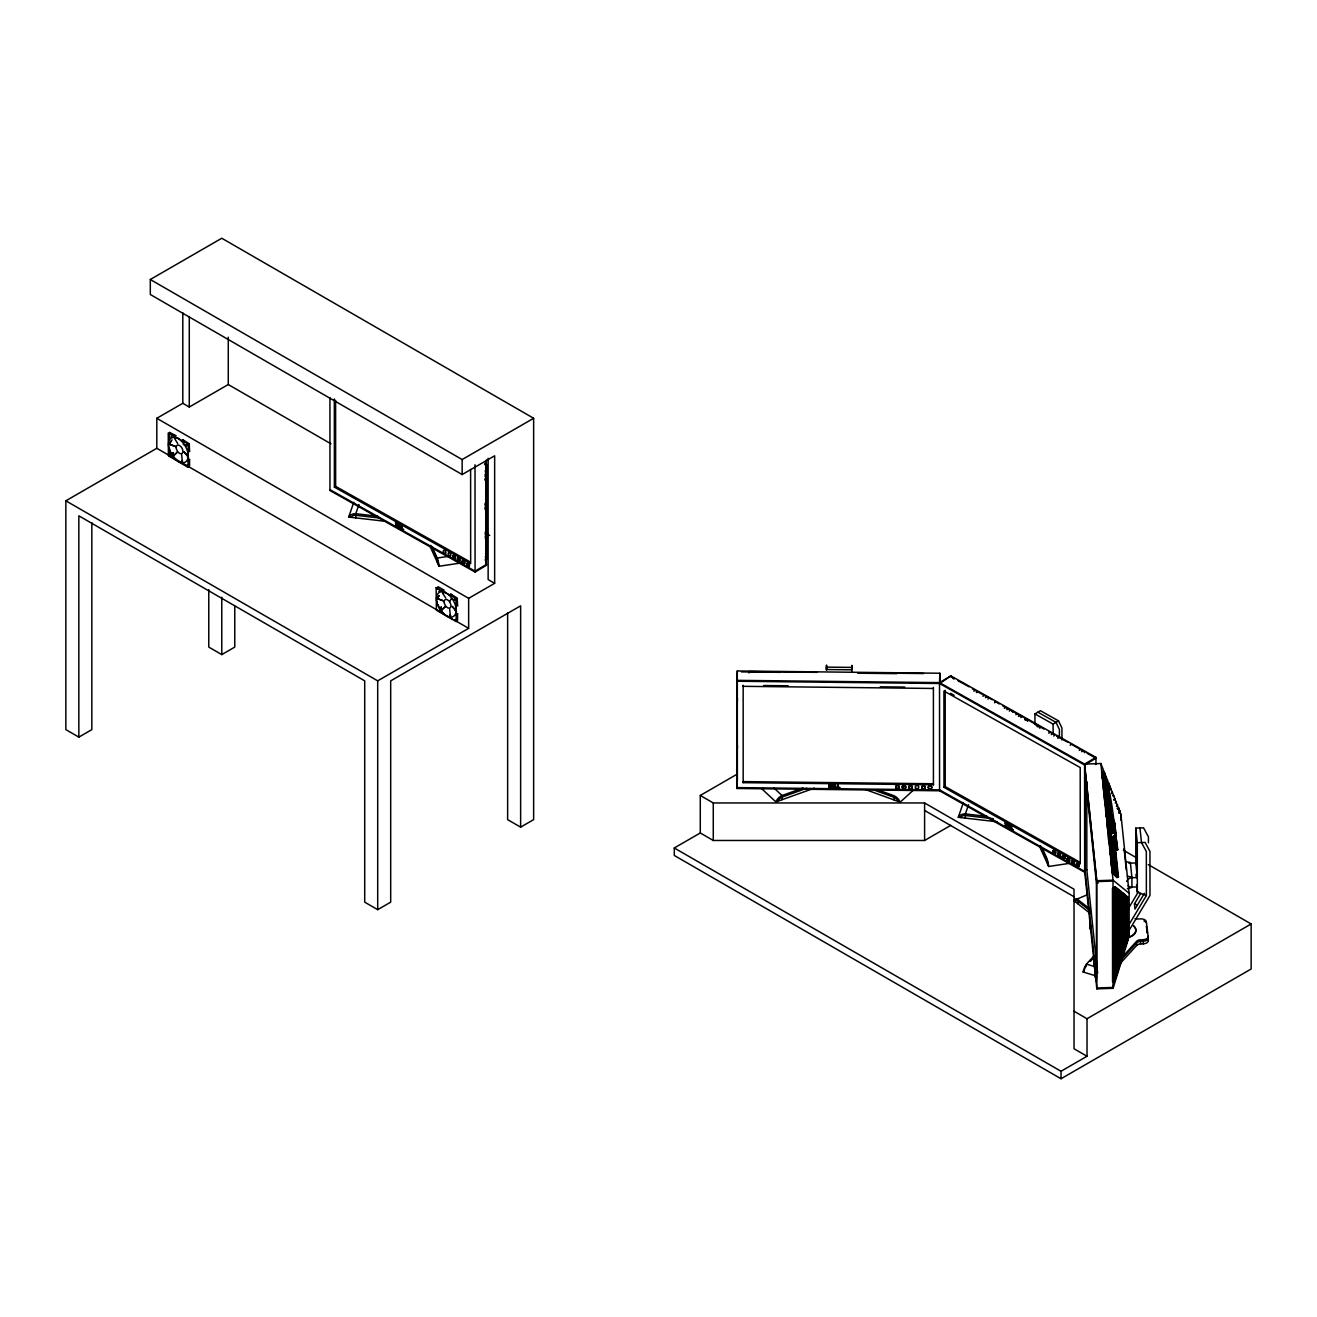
<?xml version="1.0" encoding="UTF-8"?>
<svg xmlns="http://www.w3.org/2000/svg" width="1317" height="1317" viewBox="0 0 1317 1317"><rect width="100%" height="100%" fill="white"/><g stroke="black" fill="none" stroke-linecap="round" stroke-linejoin="round"><path stroke-width="1.5" d="M1090.311 923.135L1089.702 922.361M749.027 672.987L749.06 671.571L816.82 672.345M1112.585 956.883L1113.639 957.179L1127.039 942.116L1125.986 941.82L1113.919 954.562M939.844 683.441L939.844 673.234L737.306 670.962L736.993 681.235L939.515 683.507L1084.599 764.996L1096.781 881.616L1113.03 881.04M737.322 701.385L737.438 698.257M737.355 748.665L737.471 745.537M737.043 788.488L736.993 680.346L939.515 682.618L950.874 675.901L1095.958 757.374L1084.599 764.107L1084.665 872.266L939.564 790.776L737.043 788.488L737.372 778.215M743.183 782.66L743.232 781.607L933.457 783.747L933.424 784.8L743.183 782.66L743.167 685.284L743.134 686.322L933.374 688.462M832.854 784.652L831.093 786.611L832.854 787.796L834.566 786.677L832.854 784.652L831.093 786.15A1.729 1.399 2 0 0 829.397 784.948L829.414 784.619A1.729 1.399 2 0 1 831.076 785.673L831.076 786.743A1.729 1.399 2 0 1 829.414 787.764L829.414 787.434A1.729 1.399 2 0 0 831.076 786.414M829.414 787.764C831.373 780.652 829.463 791.352 830.237 785.376M829.414 784.619L830.22 785.706M831.883 786.381L833.414 785.376M832.657 786.908L834.188 785.903M832.854 787.796L834.583 786.331M836.871 787.385L834.566 787.813L836.888 787.517M834.583 784.669L834.566 787.813M839.736 787.418L837.447 787.846L839.752 787.55M837.447 784.702L837.447 787.846M939.515 683.507L939.844 673.234M1095.168 970.514L1095.02 966.941L1094.806 970.53L1094.641 966.991L1094.625 968.654M1089.702 923.003L1090.18 920.204M1090.295 923.497L1090.213 920.534L1089.735 922.114M188.232 444.356L188.002 467.321L168.411 455.797L168.23 433.079L187.458 443.549C189.697 447.154 188.397 441.886 188.101 444.438M396.96 525.351L396.944 525.483A1.729 1.004 59.4 0 1 395.759 525.845L396.154 522.8A1.729 1.004 59.4 0 1 397.355 524.512L398.228 527.244L397.372 525.121A1.729 1.004 59.4 0 1 396.154 525.615L395.759 525.845M395.742 522.569L395.742 525.384L396.977 524.676A1.729 1.004 59.4 0 0 395.759 523.047L395.347 522.8M437.112 587.415L438.199 586.773L444.092 590.181L443.22 590.016A15.211 8.775 60 0 0 441.952 590.016M1006.55 825.578L1006.534 825.71A1.729 1.004 59.4 0 1 1005.348 826.072L1005.744 823.026A1.729 1.004 59.4 0 1 1006.945 824.738L1007.818 827.455L1006.962 825.347A1.729 1.004 59.4 0 1 1005.744 825.841L1005.348 826.072M1005.348 825.611L1006.567 824.886A1.729 1.004 59.4 0 0 1005.348 823.257L1004.937 823.026M939.564 790.776L939.515 682.618L1084.599 764.107L1100.847 763.531L1120.882 814.153L1129.146 893.288L1129.163 936.436L1113.079 988.31L1096.831 988.886L1084.665 871.377L939.564 789.887L737.043 787.615M1123.829 949.639L1125.706 943.877M385.683 521.334L348.676 517.071L353.796 502.337M348.676 517.071A8.824 7.062 19.2 0 1 355.771 513.712L358.965 504.493M997.265 821.792L958.266 817.297L963.386 802.563M958.266 817.297A8.824 7.062 19.2 0 1 965.361 813.922L968.555 804.72M169.399 439.005L169.103 439.829L169.432 432.322L176.083 435.795L175.227 435.647A15.211 8.775 60 0 0 173.959 435.631M189.269 459.979L189.566 459.156L189.566 465.955L188.479 466.58M449.755 601.523L451.402 598.494A13.812 5.054 25.2 0 1 454.414 600.157M1128.011 909.158L1138.53 891.56M1144.44 893.305L1135.007 909.092L1134.464 903.89L1140.752 893.354M1128.471 925.505L1146.366 895.576L1146.333 851.506L1141.477 842.551L1139.962 827.965M1127.879 932.42L1149.971 895.445L1149.955 851.391L1145.099 842.419L1137.312 842.699L1135.781 828.113L1143.568 827.85L1148.424 836.805L1148.424 842.814M1090.525 925.176L1089.702 922.065M1089.785 923.382L1090.723 927.843M1089.949 923.53L1090.69 927.975L1089.949 925.192M973.954 691.244L974.992 690.075M976.424 692.627L977.461 691.458M982.992 696.314L984.029 695.146M985.462 697.714L986.499 696.545M987.931 699.097L988.968 697.928M994.516 702.784L995.553 701.615M1004.377 708.332L1005.431 707.163M1006.846 709.715L1007.884 708.546M1009.316 711.098L1010.353 709.929M1015.901 714.802L1016.938 713.633M1018.37 716.185L1019.407 715.016L1020.066 716.333M1020.84 717.567L1021.877 716.399M1024.955 719.889L1025.992 718.72L1044.019 729.091M1026.239 719.79L1025.186 719.411M1027.425 721.272L1028.462 720.103M1037.286 726.819L1038.323 725.651L1038.998 726.951M1039.755 728.202L1040.792 727.033M1048.809 733.273L1049.847 732.104M1051.279 734.672L1052.316 733.503M1053.748 736.055L1054.785 734.886L1053.962 734.425M1057.847 738.36L1058.901 737.191M1070.194 745.29L1071.231 744.121M1079.249 750.377L1080.286 749.208M1081.701 751.76L1082.755 750.591M1084.253 752.715L1085.29 751.546M1096.567 976.062L1083.117 972.012A8.824 3.342 -73.2 0 1 1086.459 964.126L1094.262 955.549M1090.361 961.41L1094.262 957.13M1083.117 972.012L1084.121 970.892A5.877 2.239 -73.2 0 1 1084.533 969.394M1121.722 957.689L1136.604 941.293A4.889 2.815 0 0 1 1140.571 939.795L1143.271 939.663A5.433 3.128 0 0 0 1148.276 936.305M1121.722 959.253L1136.604 942.873A4.889 2.815 0 0 1 1140.571 941.375L1143.271 941.243A5.433 3.128 0 0 0 1148.276 937.885L1146.35 921.752A5.433 3.128 0 0 0 1140.538 918.871L1137.822 918.986A4.889 2.815 0 0 1 1135.04 918.624M1120.372 963.353L1136.604 945.474A4.889 2.815 0 0 1 1140.571 943.976L1143.271 943.845A5.433 3.128 0 0 0 1148.276 940.486L1148.276 937.885M1113.721 979.864L1114.791 981.132L1113.655 982.334L1112.602 982.038L1112.552 888.267L1115.318 886.753L1113.606 889.535L1112.552 889.238M1113.606 889.535L1115.318 886.753M1112.552 891.165L1113.606 891.461L1116.355 887.592L1115.285 887.296M1113.606 891.461L1116.355 888.563L1115.285 888.251M1113.606 892.432L1117.376 888.432L1116.322 888.135L1112.552 892.136L1113.606 893.403L1112.552 893.107M1116.059 892.284L1112.552 896.004L1113.606 896.301L1119.45 890.111L1118.396 889.798M1113.721 895.725L1119.45 890.111M1113.919 896.482L1119.434 890.638L1120.487 890.951L1121.524 892.778L1113.606 901.141L1112.552 900.844M1112.552 896.976L1113.606 897.272L1119.45 891.066M1112.552 898.902L1113.606 899.198L1120.487 890.951M1113.606 899.198L1120.487 891.905M1113.606 901.141L1121.524 891.774L1120.471 891.477M1118.792 897.124L1122.528 893.156L1123.599 893.453L1113.606 905.009L1112.552 904.713M1113.606 905.009L1123.599 893.453M1123.566 893.996L1112.552 905.684L1113.606 905.981L1124.636 894.292L1123.566 893.996L1119.434 899.346M1117.919 901.931L1124.603 894.836L1126.726 896.959L1125.673 895.692M1112.552 906.639L1113.606 906.952L1124.636 895.264L1123.566 894.967M1112.552 908.582L1113.606 908.878L1125.656 895.132M1116.767 907.018L1126.578 896.614L1127.648 896.91L1113.622 912.747L1112.552 912.451M1113.622 912.747L1127.648 896.91M1119.565 905.981L1112.552 913.422L1113.622 913.718L1127.648 898.836L1126.578 898.54M1118.166 908.434L1127.648 898.836M1116.767 910.887L1126.578 900.482L1127.648 900.779L1113.622 916.616L1112.552 916.319M1112.552 914.377L1113.622 914.689L1127.648 899.807M1113.622 916.616L1127.648 900.779M1115.367 916.253L1126.595 904.351L1127.648 904.647L1113.622 920.484L1112.569 920.188M1123.78 908.286L1126.595 905.322L1127.648 905.619M1113.622 920.484L1127.648 904.647M1116.767 916.698L1112.569 921.159L1113.622 921.456L1127.648 906.573L1126.595 906.277L1123.78 909.257M1118.166 916.171L1125.179 908.73M1113.968 921.604L1126.595 908.22L1127.648 908.516L1113.622 924.353L1112.569 924.057M1112.569 922.114L1113.622 922.427L1127.648 906.573M1113.622 924.353L1127.648 908.516M1113.968 925.472L1126.595 912.088L1127.648 912.385L1113.622 928.222L1112.569 927.925M1120.981 919.003L1126.595 913.06L1127.648 913.356M1113.622 928.222L1127.648 912.385M1115.367 925.917L1112.569 928.897L1113.622 929.193L1127.648 914.327L1126.595 914.014L1120.981 919.974M1116.767 925.407L1123.796 917.965M1125.195 917.439L1112.569 930.823L1113.622 931.135L1127.648 916.253L1126.595 915.957M1112.569 929.868L1113.622 930.164L1127.648 914.327M1123.796 922.805L1112.569 934.691L1113.622 935.004L1127.648 920.122L1126.595 919.826M1118.182 929.72L1127.648 920.122M1118.182 930.675L1126.595 921.752L1127.648 922.065L1113.622 937.902L1112.569 937.605M1112.569 935.663L1113.622 935.959L1127.648 921.093M1116.783 933.144L1122.397 927.184M1113.622 937.902L1127.648 922.065M1116.783 937.013L1120.981 932.551M1120.997 933.506L1112.569 942.429L1113.639 942.742L1127.665 927.859L1126.595 927.563M1112.569 941.474L1113.639 941.77L1127.665 925.983L1126.595 925.686L1116.783 936.058M1116.783 938.939L1127.665 927.859M1116.783 939.91L1126.595 929.489L1127.665 929.802L1113.639 945.639L1112.569 945.343M1112.569 943.4L1113.639 943.696L1127.665 928.831M1116.783 940.881L1120.997 936.42M1113.639 945.639L1127.665 929.802M1118.182 944.223L1112.585 950.183L1113.639 950.479L1127.665 935.597L1126.611 935.3M1112.585 949.211L1113.639 949.508L1127.665 933.72L1126.611 933.424L1116.783 943.795M1116.783 946.676L1125.195 937.753M1115.384 949.129L1126.611 937.243L1127.665 937.539L1113.639 953.376L1112.585 953.08M1112.585 951.137L1113.639 951.434L1127.665 935.597M1123.796 941.178L1126.611 938.198L1127.665 938.511M1113.639 953.376L1127.665 937.539M1116.734 953.459L1112.585 957.854L1113.639 958.15L1126.068 944.964L1125.014 944.668L1120.866 949.063M1118.117 952.965L1126.068 944.964M1124.076 947.598L1112.585 959.797L1113.639 960.093L1125.13 947.911L1124.076 947.598L1120.24 952.635M1112.585 958.825L1113.639 959.122L1126.068 945.935M1112.585 960.752L1113.639 961.064L1125.13 947.911M1119.45 957.344L1123.253 953.804L1122.199 953.508L1112.585 963.665L1113.639 963.962L1123.253 953.804M1118.775 959.023L1121.261 956.405L1122.314 956.702L1113.639 966.859L1112.585 966.563M1112.585 964.62L1113.639 964.933L1123.253 954.743M1113.639 966.859L1122.314 956.702M1120.306 959.336L1112.585 967.534L1113.639 967.83L1121.376 959.632L1120.306 959.336L1117.738 963.04M1112.585 968.489L1113.639 968.802L1121.376 959.632M1112.585 972.358L1113.655 972.67L1119.483 965.526L1118.429 965.229L1112.585 971.403L1113.639 971.699L1119.483 965.526M1112.585 974.3L1113.655 974.596L1118.545 968.439L1117.491 968.143M1113.655 974.596L1118.545 968.439M1113.655 975.568L1117.606 971.37L1116.553 971.073L1112.585 975.271L1113.655 976.539L1112.585 976.226M1113.655 976.539L1117.606 971.37M1112.602 980.095L1115.729 978.202L1114.676 976.951L1112.585 979.14L1115.729 977.247M1113.655 982.334L1114.791 980.161M1113.803 891.774L1116.355 887.592M1113.754 892.794L1117.376 888.975L1118.429 889.271L1113.606 895.346L1112.552 895.033M1113.606 893.403L1117.376 888.432M1113.606 895.346L1118.429 889.271M1118.956 896.004L1121.524 891.774M1113.606 902.112L1122.578 892.63L1121.524 892.333L1112.552 901.816L1113.606 903.083L1112.552 902.771M1113.606 903.083L1122.578 892.63M1123.039 898.457L1112.552 909.553L1113.606 909.849L1126.726 895.988M1113.606 908.878L1125.656 896.153L1124.636 894.292M1116.487 906.359L1121.738 900.812M1112.552 910.524L1113.622 910.821L1126.726 896.959M1119.565 909.882L1112.552 917.291L1113.622 917.587L1127.648 902.771L1126.595 902.474M1118.166 912.319L1127.648 902.771M1112.569 918.262L1113.622 918.558L1127.648 903.725M1122.38 913.685L1126.595 909.24L1127.648 909.537M1116.767 920.583L1112.569 925.028L1113.622 925.324L1127.648 910.508L1126.595 910.212L1122.38 914.657M1118.182 920.073L1125.195 912.648M1112.569 925.999L1113.622 926.295L1127.648 910.508M1119.582 924.386L1127.648 916.253M1119.582 925.357L1126.595 917.949L1127.648 918.245L1113.622 934.033L1112.569 933.737M1112.569 931.794L1113.622 932.09L1127.648 917.274M1116.783 929.292L1123.796 921.867M1113.622 934.033L1127.648 918.245M1123.796 926.707L1112.569 938.577L1113.622 938.873L1127.648 924.04L1126.595 923.744M1116.783 935.086L1127.648 924.04M1112.569 939.531L1113.622 939.844L1127.665 925.011M1113.639 941.77L1127.665 925.983M1120.997 937.408L1112.569 946.314L1113.639 946.61L1127.665 931.778L1126.595 931.481M1116.783 942.824L1127.665 931.778M1112.569 947.269L1113.639 947.582L1127.665 932.749M1113.639 949.508L1127.665 933.72M1118.182 948.125L1112.585 954.051L1113.639 954.348L1127.665 939.531L1126.611 939.219L1123.796 942.182M1116.783 950.561L1125.212 941.671M1112.585 955.006L1113.639 955.319L1127.665 939.531M1113.639 957.179L1127.039 942.116M1120.487 953.376L1123.121 950.594L1124.175 950.89L1113.639 962.99L1112.585 962.694M1113.639 962.99L1124.175 950.89M1112.585 970.431L1113.639 970.728L1120.421 962.612L1119.351 962.315L1120.421 963.583L1120.421 962.612M1113.639 970.728L1120.421 963.583M1112.585 978.169L1113.655 978.465L1116.668 974.317L1115.598 974.02M1113.655 978.465L1116.668 974.317M939.564 681.745L940.173 681.169L939.564 682.716M173.037 452.636A13.812 8.264 -78.5 0 0 173.515 455.748L177.285 452.126M173.515 455.748L177.499 452.143M441.03 607.022A13.812 8.264 -78.5 0 0 441.524 610.133L445.278 606.511M441.508 610.133L445.492 606.511M865.697 789.64L900.186 802.185L914.097 789.476M184.117 452.126L188.545 457.213M452.11 606.511L456.555 611.598M470.613 469.379L470.663 563.66L334.386 487.125L335.637 486.368L335.605 400.286M396.154 525.615C393.767 521.12 400.286 526.224 398.228 524.429M395.347 525.615L396.565 525.253L395.759 523.508M396.96 524.89L398.623 524.182M398.475 526.026L399.183 525.006L399.858 526.026L398.08 526.257L399.726 525.829M399.463 526.273L399.858 524.874L399.463 527.936L401.504 528.611L399.858 527.689L399.858 524.874M399.874 527.689L400.269 525.104M401.52 529.088L401.915 526.043L401.52 529.088L403.562 529.78L402.327 528.611M486.434 564.417L475.075 571.15L329.974 489.661M329.925 397.602L329.974 490.55L475.075 572.039L486.434 565.306L486.368 460.094M941.145 682.552L950.874 675.901L953.64 678.831M1034.964 723.79L1034.948 713.913L1040.397 710.686L1058.539 720.876L1061.93 727.988L1061.93 740.006M943.976 787.336L943.927 691.013L1080.203 767.548L1080.253 863.87L943.976 787.336L945.227 786.595L945.178 690.256M1049.023 731.643L1053.139 733.964L1053.09 724.087L1058.539 720.876M1086.229 764.025L1095.958 758.263L1087.002 753.242M1008.213 824.409L1008.213 825.249L1008.213 824.409C1004.443 824.014 1007.275 823.619 1004.937 825.841M1009.448 825.101L1009.448 827.916L1010.699 829.084L1009.052 828.146L1009.859 825.331L1007.126 825.66L1008.624 825.018M1009.859 825.331L1007.67 826.483L1009.168 825.841M1011.11 829.315L1011.505 826.253L1011.11 829.315L1013.152 829.99L1011.917 828.837M436.701 609.787L437.639 610.331L156.805 448.29L156.805 418.296L468.654 598.33L494.649 583.332L494.649 455.797L462.152 474.548L150.303 294.498L150.303 279.5L221.783 238.245L533.632 418.279L533.632 819.635L520.627 827.142L507.638 819.635L507.638 612.685M156.805 418.296L182.8 403.282L189.286 407.035L228.269 384.531L330.979 443.829M91.844 522.651L91.844 729.618L78.839 737.125L65.85 729.618L65.85 500.806L156.805 448.29M150.303 279.5L462.152 459.551L533.632 418.279M208.777 589.72L208.777 647.091L221.783 654.598L234.772 647.091L234.772 606.116M65.85 500.806L377.699 680.856L468.654 628.341L468.654 598.33M78.839 737.125L78.839 515.82L364.71 680.856L364.71 902.161L377.699 909.668L390.688 902.161L390.688 680.856L520.627 605.836L520.627 827.142M1148.259 864.578L1251.15 923.974L1251.15 968.999L1061.025 1078.755L674.288 855.474L674.288 847.983L700.282 832.97L700.282 795.468L737.339 774.067M700.282 832.97L713.271 840.476L924.6 840.476L950.825 825.331M1074.03 1011.242L1087.019 1018.749L1251.15 923.974M674.288 847.983L1061.025 1071.264L1087.019 1056.25L1087.019 1018.749M1090.46 913.636L1073.684 900.515L1085.932 895.313M1101.489 772.141L1102.971 771.548C1113.309 795.995 1113.194 823.718 1117.919 849.679L1116.421 850.272M1102.411 777.277L1103.827 776.009M1102.477 777.935L1105.029 777.063L1103.695 774.692L1106.807 781.788L1103.893 776.668M1102.543 778.61L1105.029 777.063M1102.625 779.269L1104.107 778.66L1108.684 787.27L1104.107 778.66M1102.691 779.927L1104.173 779.318M1102.757 780.586L1104.239 779.977L1108.832 788.603L1104.239 779.977M1102.823 781.244L1104.304 780.635M1102.889 781.903L1104.387 781.31L1108.963 789.92L1104.387 781.31M1102.971 782.578L1104.453 781.969M1105.243 781.738L1106.724 781.129M1103.037 783.236L1104.519 782.627L1109.029 790.579L1107.613 791.846M1103.103 783.895L1104.519 782.627M1103.169 784.553L1104.65 783.944L1109.243 792.571L1104.65 783.944M1103.58 788.521L1105.078 787.912L1109.655 796.538L1105.078 787.912M1103.646 789.179L1105.144 788.57M1103.728 789.838L1105.21 789.245L1109.787 797.855L1105.21 789.245M1103.794 790.513L1105.276 789.904M1103.86 791.171L1105.342 790.562L1109.935 799.172L1105.342 790.562M1103.926 791.83L1105.424 791.221M1103.992 792.488L1105.49 791.879L1110.066 800.506L1105.49 791.879M1107.548 791.188L1109.029 790.579M1104.074 793.147L1105.556 792.538M1104.14 793.805L1105.621 793.213L1110.198 801.823L1105.621 793.213M1104.206 794.48L1105.687 793.871M1104.272 795.139L1105.77 794.53L1110.28 802.481L1108.848 803.749M1104.337 795.797L1105.77 794.53M1104.42 796.456L1105.901 795.847L1110.412 803.798L1108.996 805.066M1104.486 797.114L1105.901 795.847M1104.897 801.082L1106.313 799.814L1110.889 808.44L1106.379 800.473M1104.963 801.74L1106.445 801.148L1111.038 809.757L1106.445 801.148M1105.029 802.399L1106.527 801.806M1105.095 803.074L1106.593 802.465L1111.169 811.074L1106.593 802.465M1105.177 803.732L1106.659 803.123M1105.243 804.391L1106.724 803.782L1111.301 812.408L1106.724 803.782M1105.309 805.049L1106.79 804.44M1105.375 805.708L1106.873 805.115L1111.449 813.725L1106.873 805.115M1108.93 804.407L1110.412 803.798M1105.44 806.366L1106.938 805.774M1105.523 807.041L1107.004 806.432L1111.581 815.042L1107.004 806.432M1105.589 807.7L1107.07 807.091M1105.654 808.358L1107.136 807.749L1112.881 818.417L1107.136 807.749M1105.72 809.017L1107.218 808.408M1106.214 813.643L1107.696 813.033L1112.684 821.841M1106.28 814.301L1107.696 813.033M1106.346 814.976L1107.827 814.367L1114.906 826.78L1112.898 827.603M1106.412 815.635L1107.827 814.367M1106.478 816.293L1108.716 815.371M1106.56 816.952L1108.782 816.046M1110.461 815.503L1111.96 814.894M1106.626 817.61L1108.848 816.705M1107.399 817.643L1109.408 816.82L1109.194 814.828L1108.881 817.034M1106.692 818.269L1108.107 817.001L1113.787 827.241L1113.474 824.261L1111.466 825.084M1106.757 818.944L1108.239 818.334L1113.26 827.455L1112.964 824.475L1107.976 815.684L1113.03 825.133L1111.532 825.743M1106.823 819.602L1108.239 818.334M1106.906 820.261L1108.387 819.651L1115.812 833.299L1113.375 828.13L1116.223 837.266L1115.104 835.291M1106.971 820.919L1108.453 820.31M1107.037 821.578L1109.26 820.672M1107.103 822.236L1109.342 821.331M1107.91 822.598L1109.408 821.989M1114.083 821.084L1107.284 809.066L1114.347 821.495L1114.347 826.664L1107.91 815.025M1107.515 826.203L1108.93 824.936L1110.05 826.911M1107.581 826.878L1109.079 826.269L1110.873 829.447L1109.391 830.056M1107.729 828.195L1109.21 827.586L1111.696 831.965L1109.852 826.286L1112.009 825.726L1110.379 826.072L1112.799 833.71A6.618 1.284 67.8 0 0 1111.202 834.007C1110.857 841.069 1111.597 829.595 1109.358 828.903L1107.86 829.512M1107.663 827.537L1109.079 826.269M1111.614 826.401L1113.095 825.808M1111.68 827.076L1113.161 826.467L1108.173 817.676M1107.795 828.854L1109.21 827.586M1112.832 826.944L1115.055 826.022L1114.1 824.343M1108.98 828.788L1110.461 828.179L1109.013 825.611M1111.746 827.735L1114.873 826.45M1107.926 830.171L1109.424 829.578M1108.009 830.846L1109.49 830.237L1110.939 832.805L1109.309 833.431M1108.074 831.504L1109.49 830.237M1108.14 832.163L1109.622 831.554L1110.643 833.348L1109.161 833.957M1108.206 832.821L1109.622 831.554M1108.272 833.48L1109.77 832.871L1110.708 834.55L1108.486 835.472M1108.354 834.138L1110.741 832.986L1109.556 830.895M1113.375 832.229L1115.614 831.307L1114.659 829.644M1108.42 834.813L1110.675 833.924L1109.704 832.212M1114.182 832.574L1115.68 831.965L1114.347 821.495M1109.194 834.83L1110.675 834.221M1114.264 833.233L1115.746 832.64M1109.293 835.818L1110.791 835.208M1109.358 836.476L1110.857 835.867M1109.441 837.135L1110.922 836.542M1112.865 836.723L1114.363 836.13L1116.503 839.9L1114.626 836.065M1108.832 838.764L1110.313 838.172L1114.89 846.782L1110.313 838.172M1108.898 839.439L1110.379 838.83M1108.963 840.098L1110.461 839.489L1115.038 848.099L1110.461 839.489M1109.029 840.756L1110.527 840.147M1114.808 838.534L1116.289 837.925L1115.17 835.949M1109.112 841.415L1110.593 840.806L1115.104 848.774M1109.177 842.073L1110.593 840.806M1109.243 842.732L1110.725 842.139L1115.318 850.749L1110.725 842.139M1109.309 843.407L1110.807 842.798M1109.375 844.065L1110.873 843.456L1115.45 852.066L1110.873 843.456M1109.457 844.724L1110.939 844.115M1109.523 845.382L1111.005 844.773L1115.515 852.741L1114.1 854.009M1109.589 846.041L1111.005 844.773M1109.655 846.699L1111.153 846.107L1115.664 854.058L1114.231 855.326M1115.433 844.477L1116.915 843.868M1109.721 847.374L1111.153 846.107M1115.499 845.135L1116.981 844.543L1114.577 840.279M1115.565 845.81L1117.063 845.201L1116.092 843.489L1116.931 846.288M1115.631 846.469L1117.129 845.86L1116.174 844.181M1110.215 852L1111.696 851.391L1116.273 860.001L1111.696 851.391M1110.28 852.659L1111.762 852.05M1110.346 853.317L1111.828 852.708L1116.421 861.334L1111.828 852.708M1110.412 853.976L1111.91 853.367M1110.494 854.634L1111.976 854.042L1116.553 862.651L1111.976 854.042M1110.56 855.309L1112.042 854.7M1110.626 855.968L1112.108 855.359L1116.684 863.968L1112.108 855.359M1114.166 854.667L1115.664 854.058M1110.692 856.626L1112.174 856.017M1110.758 857.285L1112.256 856.676L1116.832 865.302L1112.256 856.676M1110.824 857.943L1112.322 857.334M1110.906 858.602L1112.388 858.009L1116.898 865.96L1115.483 867.228M1110.972 859.277L1112.388 858.009M1111.038 859.935L1112.519 859.326L1117.03 867.277L1115.614 868.545M1111.104 860.594L1112.519 859.326M1111.515 864.561L1112.947 863.293M1111.597 865.22L1113.079 864.611L1117.656 873.237L1113.079 864.611M1111.663 865.878L1113.145 865.269M1111.729 866.537L1113.211 865.944L1117.804 874.554L1113.211 865.944M1111.795 867.212L1113.293 866.602M1111.861 867.87L1113.359 867.261L1117.87 875.212L1116.454 876.48M1111.943 868.529L1113.359 867.261M1112.009 869.187L1113.491 868.578L1116.388 873.698L1114.972 874.965M1115.548 867.887L1117.03 867.277M1112.075 869.846L1113.491 868.578M1112.141 870.504L1113.622 869.911L1114.972 872.266L1113.556 873.533M1112.207 871.179L1113.622 869.911M1118.446 877.04L1113.474 872.035L1111.976 872.644L1116.964 877.649L1118.446 877.04L1115.4 847.95L1117.919 849.679M1113.491 872.875L1114.972 872.266M1114.906 874.307L1116.388 873.698M1116.372 875.821L1117.87 875.212M1103.86 773.754L1104.848 773.392L1103.86 774.725M1110.182 789.476L1111.169 789.113L1111.169 790.068M1112.733 795.814L1113.721 795.452L1113.721 796.423M1119.911 811.009L1118.923 812.342L1119.911 811.009L1117.063 808.276M1118.923 813.313L1119.911 812.935M399.035 524.792L397.536 525.45L399.183 525.006M398.228 527.244L399.858 526.537L399.463 527.936M1007.818 827.455L1009.448 826.763L1009.052 828.146M814.35 788.159L775.861 801.905L762.164 789.13L764.008 788.471M775.861 801.905A8.824 6.124 -47 0 1 782.018 795.517L802.942 788.043M777.721 801.246A5.877 4.083 -47 0 1 782.018 797.098L806.745 788.274M170.584 434.33L169.712 433.063L170.749 433.968M170.584 455.452L169.663 454.299L170.584 454.546M170.98 441.244A13.812 12.66 80.8 0 0 169.564 444.323L175.441 446.397M438.973 595.63A13.812 12.66 80.8 0 0 437.557 598.692L443.434 600.782M1127.319 888.728L1131.912 887.444L1131.912 877.106L1127.303 876.167M1109.852 826.286L1111.482 825.924L1108.519 820.968L1114.166 832.772L1111.795 825.759M1115.828 835.702L1113.639 836.279L1114.445 838.073M181.713 460.687A13.812 2.272 83.2 0 0 182.355 461.46L182.619 461.427A13.812 2.272 83.2 0 1 181.96 460.637M449.706 615.072A13.812 2.272 83.2 0 0 450.365 615.846L450.612 615.813M484.821 463.518L485.957 463.337L486.994 465.296L485.858 466.448M484.821 464.489L485.957 464.308L486.994 466.267M486.994 465.296L485.858 465.494L485.907 559.264L487.043 559.067L486.352 556.795L485.216 556.992L487.043 558.112M485.858 467.42L486.994 467.239L485.858 468.391M485.858 469.362L486.994 469.165L485.858 470.334M485.858 471.288L486.994 471.107L485.858 472.26M485.858 473.231L486.994 473.033L485.858 474.186M485.858 475.157L486.994 474.976L485.858 476.128M485.858 477.1L486.994 476.902L485.858 478.071M485.858 479.026L486.994 478.845L485.858 479.997M485.858 480.968L486.994 480.771L485.874 481.94M485.874 482.895L486.994 482.713L485.874 483.866M485.874 484.837L486.994 484.64L485.874 485.808M485.874 486.763L486.994 486.582L485.874 487.734M485.874 488.706L487.01 488.508L485.874 489.677M485.874 490.632L487.01 490.451L485.874 491.603M485.874 492.574L487.01 492.377L485.874 493.546M485.874 494.517L487.01 494.319L485.874 495.472M485.874 496.443L487.01 496.246L485.874 497.414M485.874 498.369L487.01 498.188L485.874 499.341M485.874 500.312L487.01 500.131L485.874 501.283M485.874 502.254L487.01 502.057L485.874 503.209M485.874 504.181L487.01 503.999L485.874 505.152M485.874 506.123L487.01 505.926L485.874 507.078M485.874 508.049L487.01 507.868L485.874 509.02M485.874 509.992L487.01 509.794L485.874 510.947M485.874 511.918L487.01 511.737L485.891 512.889M485.891 513.86L487.01 513.663L485.891 514.815M485.891 515.787L487.01 515.606L485.891 516.758M485.891 517.729L487.01 517.532L485.891 518.684M485.891 519.655L487.027 519.474L485.891 520.627M485.891 521.598L487.027 521.4L485.891 522.553M485.891 523.524L487.027 523.343L485.891 524.495M485.891 525.467L487.027 525.269L485.891 526.421M485.891 527.393L487.027 527.212L485.891 528.364M485.891 529.335L487.027 529.138L485.891 530.307M485.891 531.261L487.027 531.08L485.891 532.233M485.891 533.204L487.027 533.006L485.891 534.109M485.891 535.081L487.027 534.883L485.891 536.052M485.891 537.007L487.027 536.826L485.891 537.978M485.891 538.949L487.027 538.752L485.891 539.921M485.891 540.875L487.027 540.694L485.891 541.847M485.891 542.818L487.027 542.62L485.907 543.789M485.907 544.744L487.027 544.563L485.907 545.715M485.907 546.687L487.027 546.506L485.907 547.658M485.907 548.629L487.027 548.432L485.907 549.584M485.907 550.555L487.043 550.358L485.907 551.527M485.907 552.481L487.043 552.3L485.907 553.453M485.907 554.424L487.043 554.243L485.907 555.395M485.907 556.367L487.043 556.169L485.907 557.321M432.388 547.345L437.244 558.046L448.867 556.284M429.968 546.176L439.071 566.261L460.39 563.05M1039.557 846.403L1048.661 866.487L1069.98 863.261M1128.965 863.409A5.745 4.692 -6 0 1 1130.381 863.145L1135.797 862.964L1137.328 877.534L1131.912 877.731A5.745 4.692 -6 0 0 1126.677 881.435M1085.027 869.895L1096.468 979.436L1096.419 883.098L1084.978 773.556L1085.027 869.895L1086.838 869.829L1097.637 973.279M1084.599 764.107L1096.781 880.727L1113.03 880.151L1129.146 893.288M1096.419 883.098L1098.213 883.032M1137.328 886.917L1131.912 887.115A5.745 4.692 -6 0 1 1128.06 885.781M1090.723 925.489L1090.262 928.847M1096.831 987.997L1113.079 987.421M700.282 795.468L713.271 802.958L924.6 802.958L1074.03 889.238L1074.03 1048.744L1087.019 1056.25M851.786 667.406L826.467 667.126L826.516 670.287M857.894 672.806L923.596 673.547M741.405 671.884L780.273 672.328M858.009 673.201L896.877 673.645M763.63 685.515L788.175 685.778M880.217 686.815L904.763 687.095M355.771 513.712L377.699 516.231M350.799 517.318A5.877 4.708 19.2 0 1 355.771 515.293L379.691 518.042M965.361 813.922L987.289 816.458M960.389 817.544A5.877 4.708 19.2 0 1 965.361 815.503L993.265 818.73M450.579 617.558L451.451 617.722M1125.788 861.581L1130.381 862.536L1131.912 877.731M1114.264 887.411L1115.318 887.724M1112.552 888.267L1113.606 888.563M1116.322 889.107L1117.392 889.419M1117.376 889.946L1118.429 890.243M1112.552 890.193L1113.606 890.506M1121.524 893.305L1122.578 893.601M1122.528 894.128L1123.599 894.424M1126.578 897.568L1127.648 897.881M1112.552 894.078L1113.606 894.375M1126.578 901.503L1127.648 901.799M1112.552 897.947L1113.606 898.243M1112.552 899.873L1113.606 900.169M1126.595 907.248L1127.648 907.545M1112.552 903.742L1113.606 904.038M1126.595 911.166L1127.648 911.479M1112.552 907.611L1113.606 907.907M1126.595 914.986L1127.648 915.282M1112.552 911.479L1113.622 911.776M1126.595 918.854L1127.648 919.217M1112.552 915.348L1113.622 915.644M1126.595 922.723L1127.648 923.019M1112.569 919.217L1113.622 919.513M1126.595 926.592L1127.665 926.888M1112.569 923.085L1113.622 923.382M1126.595 930.461L1127.665 930.757M1112.569 926.954L1113.622 927.267M1126.611 934.329L1127.665 934.642M1126.611 936.272L1127.665 936.568M1112.569 932.765L1113.622 933.062M1126.611 940.19L1127.665 940.486M1112.569 936.634L1113.622 936.93M1125.953 942.709L1127.006 943.005M1112.569 940.503L1113.622 940.799M1112.569 944.371L1113.639 944.668M1124.076 948.569L1125.13 948.866M1112.569 948.24L1113.639 948.536M1124.175 951.862L1123.121 950.594M1112.585 952.109L1113.639 952.405M1121.261 957.377L1122.314 957.673M1112.585 955.977L1113.639 956.274M1120.306 960.307L1121.376 960.603M1112.585 961.723L1113.639 962.019M1118.429 966.168L1119.483 966.464M1112.585 965.591L1113.639 965.888M1117.491 969.098L1118.545 969.394M1112.585 969.46L1113.639 969.756M1116.553 972.028L1117.606 972.341M1112.585 973.329L1113.655 973.625M1115.598 974.992L1116.668 975.288M1112.585 977.198L1113.655 977.51M1114.676 977.905L1115.729 978.202M1113.721 980.836L1114.791 981.132M1112.602 981.066L1113.655 981.363M1086.459 964.126L1094.164 966.448M877.04 789.574L894.062 795.764A8.824 6.091 47.6 0 1 900.186 802.185M873.253 789.788L894.062 797.345A5.877 4.066 47.6 0 1 898.359 801.51M169.564 444.306L175.309 446.43M437.557 598.692L443.302 600.815M1134.464 903.89L1137.345 904.96M1136.571 884.843L1137.328 892.136L1146.366 895.576M169.169 454.727L169.449 456.077L169.103 447.336L169.399 448.504A15.211 8.775 60 0 0 170.025 450.315M456.34 619.023L456.34 620.241M456.489 620.966L457.575 620.34L457.575 613.541L457.279 614.364A15.211 8.775 60 0 1 456.653 615.467M1037.878 712.184L1056.004 722.358L1059.411 729.486L1059.411 737.504M1034.948 713.913L1053.09 724.087M950.874 676.79L954.463 678.798M958.035 680.807L969.23 686.832M972.374 688.857L992.261 699.771M994.73 701.154L999.241 703.937M1002.813 705.961L1023.523 717.321M1024.346 717.781L1025.943 719.806M1056.563 736.137L1067.939 742.278M1070.408 743.661L1083.43 751.217M1039.772 726.786L1036.479 724.926A6.618 1.943 41.6 0 0 1035.261 724.317M1018.831 715.641L1018.584 714.555M1037.352 726.029L1038.175 726.49L1037.5 725.173M950.561 693.285L954.15 695.294M945.227 786.595L1079.726 862.125M1009.859 827.685L1010.699 829.084M1005.744 825.841L1005.332 822.796M1013.152 829.99L1011.505 829.068L1011.505 826.253M335.637 486.368L470.136 561.898M400.269 527.458L401.109 528.858M403.562 529.78L401.915 528.841L401.915 526.043M1123.417 850.239L1135.83 857.4M486.187 533.434L489.743 535.492M924.6 810.465L1074.03 896.745M494.649 583.332L488.146 579.579L488.146 458.217M438.199 610.413L444.092 613.821L443.22 612.965A15.211 8.775 60 0 1 441.952 611.532M440.141 611.878L452.62 619.089M456.176 621.147L468.654 628.341M832.854 784.981L834.566 786.15M831.109 786.282L832.871 787.467M1090.46 909.454L1077.981 899.692A8.824 4.264 67 0 0 1073.684 900.515M1074.985 901.519A5.877 2.848 67 0 1 1077.981 901.256L1090.46 911.035M773.803 787.862L782.018 795.517M1102.757 771.383L1104.848 773.392M1103.876 774.396L1106.115 777.507M176.083 459.435L175.227 458.596A15.211 8.775 60 0 1 172.79 455.567M452.324 606.347L455.452 609.969M184.331 451.961L187.458 455.6M455.238 610.133L456.34 611.747M187.244 455.748L188.331 457.378M445.739 597.967L442.43 592.979A13.812 11.046 19.6 0 1 445.607 592.304M177.746 443.582L174.519 438.446A13.812 11.046 19.6 0 1 177.696 437.771M1094.295 959.632L1094.378 963.056L1094.312 959.912M1104.584 783.286L1109.095 791.237M1105.836 795.188L1110.346 803.14M1105.967 796.505L1110.478 804.473M1114.775 823.372L1107.416 810.399L1114.841 824.03M1114.923 824.705L1107.564 811.716L1112.618 821.166L1112.931 818.976L1113.244 821.956M1114.034 823.685L1114.989 825.364M1107.762 813.708L1115.12 826.681M1115.334 828.673L1114.38 826.994L1115.4 829.331M1114.511 828.311L1115.466 829.99M1114.594 828.969L1115.532 830.648M1108.321 818.993L1112.98 827.751M1114.001 830.632L1115.96 834.616L1113.474 830.237L1114.281 832.756M1110.807 826.072L1108.667 822.302L1110.725 826.483M1113.869 831.504L1116.092 835.933M1110.264 826.203L1108.799 823.619L1109.984 826.253M1114.906 836.015L1116.289 837.925M1109.144 826.928L1111.285 830.714M1109.276 828.245L1112.108 833.233M1113.82 836.246L1116.635 841.234L1114.264 836.279A6.618 1.284 67.8 0 1 1116.668 843.637M1109.358 828.903L1111.976 833.546M1114.083 837.25L1116.783 842.551L1114.906 839.258L1115.729 841.777M1115.4 840.641L1117.195 846.518L1109.77 832.871M1111.63 836.163L1115.269 842.584M1111.071 845.448L1115.581 853.4M1111.219 846.765L1115.729 854.717M1112.453 858.668L1116.964 866.619M1112.602 859.985L1117.112 867.936M1113.013 863.952L1117.524 871.903L1112.799 861.976L1117.376 870.586M1113.425 867.919L1117.935 875.871M1113.556 869.236L1116.47 874.356M1113.705 870.57L1115.038 872.941M485.084 474.252L486.994 477.873M485.183 475.421L486.994 478.845M485.199 476.392L486.994 479.816M485.133 505.267L487.01 508.823M485.133 507.193L487.01 510.766M485.216 536.282L487.027 539.723M485.364 537.55L487.027 540.694M486.994 467.239L485.331 464.078L485.331 465.049M485.232 470.646L486.994 474.005M485.331 471.815L486.994 474.976M485.282 478.466L486.994 481.742M485.1 479.092L486.994 482.713M485.1 480.063L486.994 483.685M485.133 503.308L487.01 506.897M485.133 504.279L487.01 507.868M485.133 508.148L487.01 511.737M485.133 509.119L487.01 512.692M485.15 532.282L487.027 535.854M485.298 533.517L487.027 536.826M485.298 534.488L487.027 537.797M485.364 538.505L487.027 541.666M486.352 557.766L487.043 559.067M1035.853 724.251L1036.528 725.568M1025.992 718.72L1026.766 720.267M1011.999 710.867L1012.674 712.168M456.225 598.741C457.937 600.618 455.863 596.091 456.094 598.823M438.676 587.991L437.721 588.073M1041.977 847.572L1046.834 858.272A8.824 1.811 81.4 0 1 1048.661 866.487M1040.364 845.58L1046.834 859.853A5.877 1.218 81.4 0 1 1048.118 865.269M430.774 545.353L437.244 559.626A5.877 1.218 81.4 0 1 438.528 565.059M437.112 601.721L437.392 602.89M189.269 450.48L189.566 451.649L189.253 443.763L182.586 439.549L183.458 440.388A15.211 8.775 60 0 1 184.709 441.837M485.232 559.412L486.434 565.306M1146.35 925.933L1147.321 933.21L1147.305 930.609M1147.798 936.848L1148.276 940.486M1135.995 874.159L1136.373 877.813M1124.092 848.642L1126.315 870.06M1128.109 926.279L1129.163 936.436M1110.544 805.131L1106.099 797.839M1102.971 771.548L1113.474 872.035M1101.703 772.602L1102.115 778.182M1102.987 784.883L1103.63 791.023M1104.272 797.164L1104.914 803.304M1105.556 809.428L1106.099 816.359M1106.84 821.709L1107.679 829.891M1108.321 836.032L1108.618 840.493M1109.605 848.313L1110.083 854.552M1110.889 860.577L1111.532 866.718M1112.799 985.544L1113.079 988.31L1113.03 880.151L1100.847 763.531L1100.847 764.42M1090.838 929.292L1089.982 926.197L1090.657 927.645M1090.13 927.991L1090.262 929.325M449.64 608.915L450.365 615.862M181.631 454.53L182.355 461.477M1095.086 970.25L1094.987 968.637M1089.85 922.542L1089.85 925.357M1095.201 972.473C1094.789 967.122 1095.448 977.872 1095.036 972.522M1095.563 972.473C1095.53 977.922 1095.431 967.057 1095.382 972.506M1096.353 980.144C1096.419 985.379 1095.711 970.81 1095.777 976.078M1095.958 976.407L1096.172 979.815M1094.246 964.834C1094.312 959.978 1094.361 970.053 1094.427 965.163M851.852 672.147L851.852 665.315L851.704 669.81L826.385 669.53L826.533 665.036L826.615 669.777M1143.271 941.243L1143.271 943.845M1140.571 941.375L1140.571 943.976M1137.312 842.699L1137.328 892.136M1136.604 942.873L1136.604 945.474M1135.781 828.113L1135.797 863.722M1120.882 814.153L1120.882 820.31M1116.24 802.646L1116.24 801.691L1115.236 803.024M1113.606 896.301L1113.606 897.272M1113.606 905.981L1113.606 906.952M1113.606 909.849L1113.622 910.821M1113.622 913.718L1113.622 914.689M1113.622 917.587L1113.622 918.558M1113.622 921.456L1113.622 922.427M1113.622 925.324L1113.622 926.295M1113.622 929.193L1113.622 930.164M1113.622 931.135L1113.622 932.09M1113.622 935.004L1113.622 935.959M1113.622 938.873L1113.622 939.844M1113.639 942.742L1113.639 943.696M1113.639 946.61L1113.639 947.582M1113.639 950.479L1113.639 951.434M1113.639 954.348L1113.639 955.319M1113.639 958.15L1113.639 959.122M1113.639 960.093L1113.639 961.064M1113.639 963.962L1113.639 964.933M1113.639 967.83L1113.639 968.802M1113.639 971.699L1113.655 972.67M1113.655 979.436L1113.655 980.408M1112.437 793.246L1112.437 792.258L1111.449 793.624M1109.902 785.969L1109.902 786.924M1108.651 782.858L1108.651 783.813M1107.383 779.68L1107.383 780.668M1096.781 880.727L1096.831 988.886M1095.958 757.374L1095.974 764.403M1095.546 763.564L1095.546 764.518M1086.788 781.689L1086.838 869.829M1077.981 901.256L1077.981 903.874M1046.834 859.853L1046.834 862.454M1005.744 823.487L1005.744 825.364M965.361 815.503L965.361 818.104M933.407 687.425L933.424 784.8M894.062 797.345L894.062 799.946M838.024 784.718L838.024 787.385M835.159 784.685L835.143 787.352M828.837 784.603L828.837 787.764M782.018 797.098L782.018 799.699M737.306 670.962L737.372 779.104M485.957 463.337L485.957 464.308M475.009 464.769L475.075 572.039M437.244 559.626L437.244 562.227M396.154 523.277L396.154 525.154M355.771 515.293L355.771 517.894M334.337 398.985L334.386 487.125M1061.025 1071.264L1061.025 1078.755M924.6 802.958L924.6 840.476M713.271 802.958L713.271 840.476M462.152 459.551L462.152 474.548M377.699 680.856L377.699 909.668M228.269 337.218L228.269 384.531M221.783 597.227L221.783 654.598M189.286 316.524L189.286 407.035M182.8 312.771L182.8 403.282M1084.895 968.423A5.877 2.239 -73.2 0 1 1085.751 966.694M1086.229 966.003A5.877 2.239 -73.2 0 1 1086.476 965.707M1143.913 920.945A5.433 3.128 0 0 1 1144.473 921.192M1144.983 921.472A5.433 3.128 0 0 1 1146.07 922.526M1133.443 925.653A13.779 7.951 0 0 1 1129.838 936.7M1133.657 926.098A13.779 7.951 0 0 1 1129.756 937.111M762.164 789.13A8.824 6.124 -47 0 1 762.461 788.471M440.783 609.952A15.211 8.775 60 0 1 438.018 604.701M438.808 591.382A15.211 8.775 60 0 1 439.73 590.707M452.719 596.222A15.211 8.775 60 0 0 451.451 594.774L450.579 593.934L457.246 598.148L457.575 606.034L457.279 604.865A15.211 8.775 60 0 0 456.653 603.038M437.688 598.659A13.812 12.66 80.8 0 1 439.104 595.597M450.612 615.796A13.812 2.272 83.2 0 1 449.97 615.023M441.738 610.15A13.812 8.264 -78.5 0 1 441.244 607.022M171.737 453.888A15.211 8.775 60 0 1 170.798 452.126M170.798 436.997A15.211 8.775 60 0 1 171.737 436.322M169.695 444.273A13.812 12.66 80.8 0 1 172.083 439.845M186.421 445.772A13.812 5.054 25.2 0 0 183.409 444.109L183.277 444.306A13.812 5.054 25.2 0 1 186.29 445.986M173.729 455.764A13.812 8.264 -78.5 0 1 173.251 452.653M437.244 558.046A8.824 1.811 81.4 0 1 439.071 566.261M1094.592 963.6L1094.756 966.793L1094.592 963.6M1095.398 974.86L1095.563 978.054L1095.398 974.86M1096.007 981.033L1095.826 978.218L1096.007 981.033M1093.834 959.731L1094.015 963.056L1093.834 959.731M168.642 433.77L169.564 434.923L168.642 433.77M186.932 444.339L187.854 445.475L186.932 444.339M186.932 465.444L187.854 466.597L186.932 465.444M187.952 464.852L188.874 466.004L187.952 464.852M436.125 587.695L436.404 610.183L456.225 621.64L455.995 598.412L436.125 587.695M436.635 588.156L437.557 589.308L436.701 588.04M454.925 598.708L455.847 599.861L454.974 598.593M454.925 619.83L455.847 620.982L454.925 619.83M1113.112 836.838L1114.758 840.295L1113.112 836.838M1109.754 820.129L1109.441 822.318L1109.754 820.129M1114.972 798.546L1113.984 799.88L1114.972 798.546M1117.491 804.819L1116.503 806.202L1117.491 804.819M1118.792 808.045L1117.804 809.395L1118.792 808.045M1108.437 785.212L1103.975 777.343L1108.437 785.212M1109.309 793.229L1104.798 785.278L1109.309 793.229M1109.441 794.546L1104.93 786.595L1109.441 794.546M1110.692 806.448L1106.181 798.497L1110.692 806.448M1117.26 847.177L1109.902 834.204L1117.26 847.177M1116.849 847.522L1110.033 835.521L1116.849 847.522M1115.845 846.847L1110.182 836.838L1115.845 846.847M1115.795 855.375L1111.285 847.424L1115.795 855.375M1115.927 856.708L1111.416 848.741L1115.927 856.708M1116.075 858.026L1111.564 850.074L1116.075 858.026M1117.178 868.611L1112.667 860.643L1117.178 868.611M928.748 788.307A1.811 1.482 2 0 0 931.778 787.681A1.811 1.482 2 0 0 929.555 785.837A1.811 1.482 2 0 0 928.748 788.307M922.229 788.225A1.811 1.482 2 0 0 925.258 787.599A1.811 1.482 2 0 0 923.052 785.772A1.811 1.482 2 0 0 922.229 788.225M915.858 788.257A1.811 1.482 2 0 0 918.789 787.385A1.811 1.482 2 0 0 916.352 785.739A1.811 1.482 2 0 0 915.858 788.257M909.257 788.109A1.811 1.482 2 0 0 912.253 787.401A1.811 1.482 2 0 0 909.965 785.623A1.811 1.482 2 0 0 909.257 788.109M902.705 788.01A1.811 1.482 2 0 0 905.734 787.385A1.811 1.482 2 0 0 903.511 785.541A1.811 1.482 2 0 0 902.705 788.01M896.383 788.076A1.811 1.482 2 0 0 899.264 787.105A1.811 1.482 2 0 0 896.762 785.541A1.811 1.482 2 0 0 896.383 788.076M928.732 788.504A1.811 1.482 2 0 0 931.761 787.879A1.811 1.482 2 0 0 929.555 786.051A1.811 1.482 2 0 0 928.732 788.504M922.229 788.439A1.811 1.482 2 0 0 925.258 787.813A1.811 1.482 2 0 0 923.036 785.969A1.811 1.482 2 0 0 922.229 788.439M909.257 788.323A1.811 1.482 2 0 0 912.253 787.615A1.811 1.482 2 0 0 909.965 785.837A1.811 1.482 2 0 0 909.257 788.323M902.705 788.225A1.811 1.482 2 0 0 905.717 787.582A1.811 1.482 2 0 0 903.511 785.755A1.811 1.482 2 0 0 902.705 788.225M896.383 788.274A1.811 1.482 2 0 0 899.264 787.319A1.811 1.482 2 0 0 896.762 785.739A1.811 1.482 2 0 0 896.383 788.274M1076.565 864.693A1.811 1.054 59.4 0 0 1078.738 866.586A1.811 1.054 59.4 0 0 1078.162 863.787A1.811 1.054 59.4 0 0 1076.565 864.693M1071.906 862.075A1.811 1.054 59.4 0 0 1074.079 863.968A1.811 1.054 59.4 0 0 1073.487 861.17A1.811 1.054 59.4 0 0 1071.906 862.075M1067.198 859.211A1.811 1.054 59.4 0 0 1069.256 861.4A1.811 1.054 59.4 0 0 1069.025 858.733A1.811 1.054 59.4 0 0 1067.198 859.211M1062.539 856.478A1.811 1.054 59.4 0 0 1064.515 858.799A1.811 1.054 59.4 0 0 1064.432 856.198A1.811 1.054 59.4 0 0 1062.539 856.478M1057.913 854.223A1.811 1.054 59.4 0 0 1060.086 856.099A1.811 1.054 59.4 0 0 1059.494 853.301A1.811 1.054 59.4 0 0 1057.913 854.223M1053.221 851.408A1.811 1.054 59.4 0 0 1055.296 853.531A1.811 1.054 59.4 0 0 1054.983 850.831A1.811 1.054 59.4 0 0 1053.221 851.408M1076.318 864.857A1.811 1.054 59.4 0 0 1078.491 866.734A1.811 1.054 59.4 0 0 1077.899 863.936A1.811 1.054 59.4 0 0 1076.318 864.857M1071.659 862.223A1.811 1.054 59.4 0 0 1073.816 864.117A1.811 1.054 59.4 0 0 1073.24 861.318A1.811 1.054 59.4 0 0 1071.659 862.223M1066.951 859.359A1.811 1.054 59.4 0 0 1068.992 861.548A1.811 1.054 59.4 0 0 1068.762 858.882A1.811 1.054 59.4 0 0 1066.951 859.359M1062.276 856.626A1.811 1.054 59.4 0 0 1064.268 858.947A1.811 1.054 59.4 0 0 1064.185 856.346A1.811 1.054 59.4 0 0 1062.276 856.626M1057.666 854.371A1.811 1.054 59.4 0 0 1059.823 856.248A1.811 1.054 59.4 0 0 1059.247 853.449A1.811 1.054 59.4 0 0 1057.666 854.371M1052.974 851.556A1.811 1.054 59.4 0 0 1055.049 853.679A1.811 1.054 59.4 0 0 1054.736 850.98A1.811 1.054 59.4 0 0 1052.974 851.556M444.142 602.067A4.824 2.782 60 0 0 449.426 608.158A4.824 2.782 60 0 0 449.081 601.161A4.824 2.782 60 0 0 444.142 602.067M436.553 600.305A13.927 8.034 60 0 0 452.307 616.949A13.927 8.034 60 0 0 450.085 596.14A13.927 8.034 60 0 0 436.553 600.305M176.149 447.681A4.824 2.782 60 0 0 181.433 453.772A4.824 2.782 60 0 0 181.071 446.776A4.824 2.782 60 0 0 176.149 447.681M168.56 445.936A13.927 8.034 60 0 0 184.314 462.563A13.927 8.034 60 0 0 182.092 441.755A13.927 8.034 60 0 0 168.56 445.936M466.975 564.483A1.811 1.054 59.4 0 0 469.148 566.359A1.811 1.054 59.4 0 0 468.572 563.561A1.811 1.054 59.4 0 0 466.975 564.483M462.316 561.865A1.811 1.054 59.4 0 0 464.489 563.742A1.811 1.054 59.4 0 0 463.897 560.943A1.811 1.054 59.4 0 0 462.316 561.865M457.608 558.984A1.811 1.054 59.4 0 0 459.666 561.19A1.811 1.054 59.4 0 0 459.435 558.507A1.811 1.054 59.4 0 0 457.608 558.984M452.949 556.268A1.811 1.054 59.4 0 0 454.925 558.573A1.811 1.054 59.4 0 0 454.842 555.988A1.811 1.054 59.4 0 0 452.949 556.268M448.323 553.996A1.811 1.054 59.4 0 0 450.496 555.889A1.811 1.054 59.4 0 0 449.904 553.091A1.811 1.054 59.4 0 0 448.323 553.996M443.385 551.329A1.811 1.054 59.4 0 0 445.459 553.469A1.811 1.054 59.4 0 0 445.146 550.753A1.811 1.054 59.4 0 0 443.385 551.329M466.728 564.631A1.811 1.054 59.4 0 0 468.901 566.508A1.811 1.054 59.4 0 0 468.309 563.709A1.811 1.054 59.4 0 0 466.728 564.631M462.069 562.013A1.811 1.054 59.4 0 0 464.226 563.89A1.811 1.054 59.4 0 0 463.65 561.091A1.811 1.054 59.4 0 0 462.069 562.013M457.361 559.132A1.811 1.054 59.4 0 0 459.403 561.338A1.811 1.054 59.4 0 0 459.172 558.655A1.811 1.054 59.4 0 0 457.361 559.132M452.686 556.416A1.811 1.054 59.4 0 0 454.678 558.737A1.811 1.054 59.4 0 0 454.595 556.136A1.811 1.054 59.4 0 0 452.686 556.416"/></g></svg>
